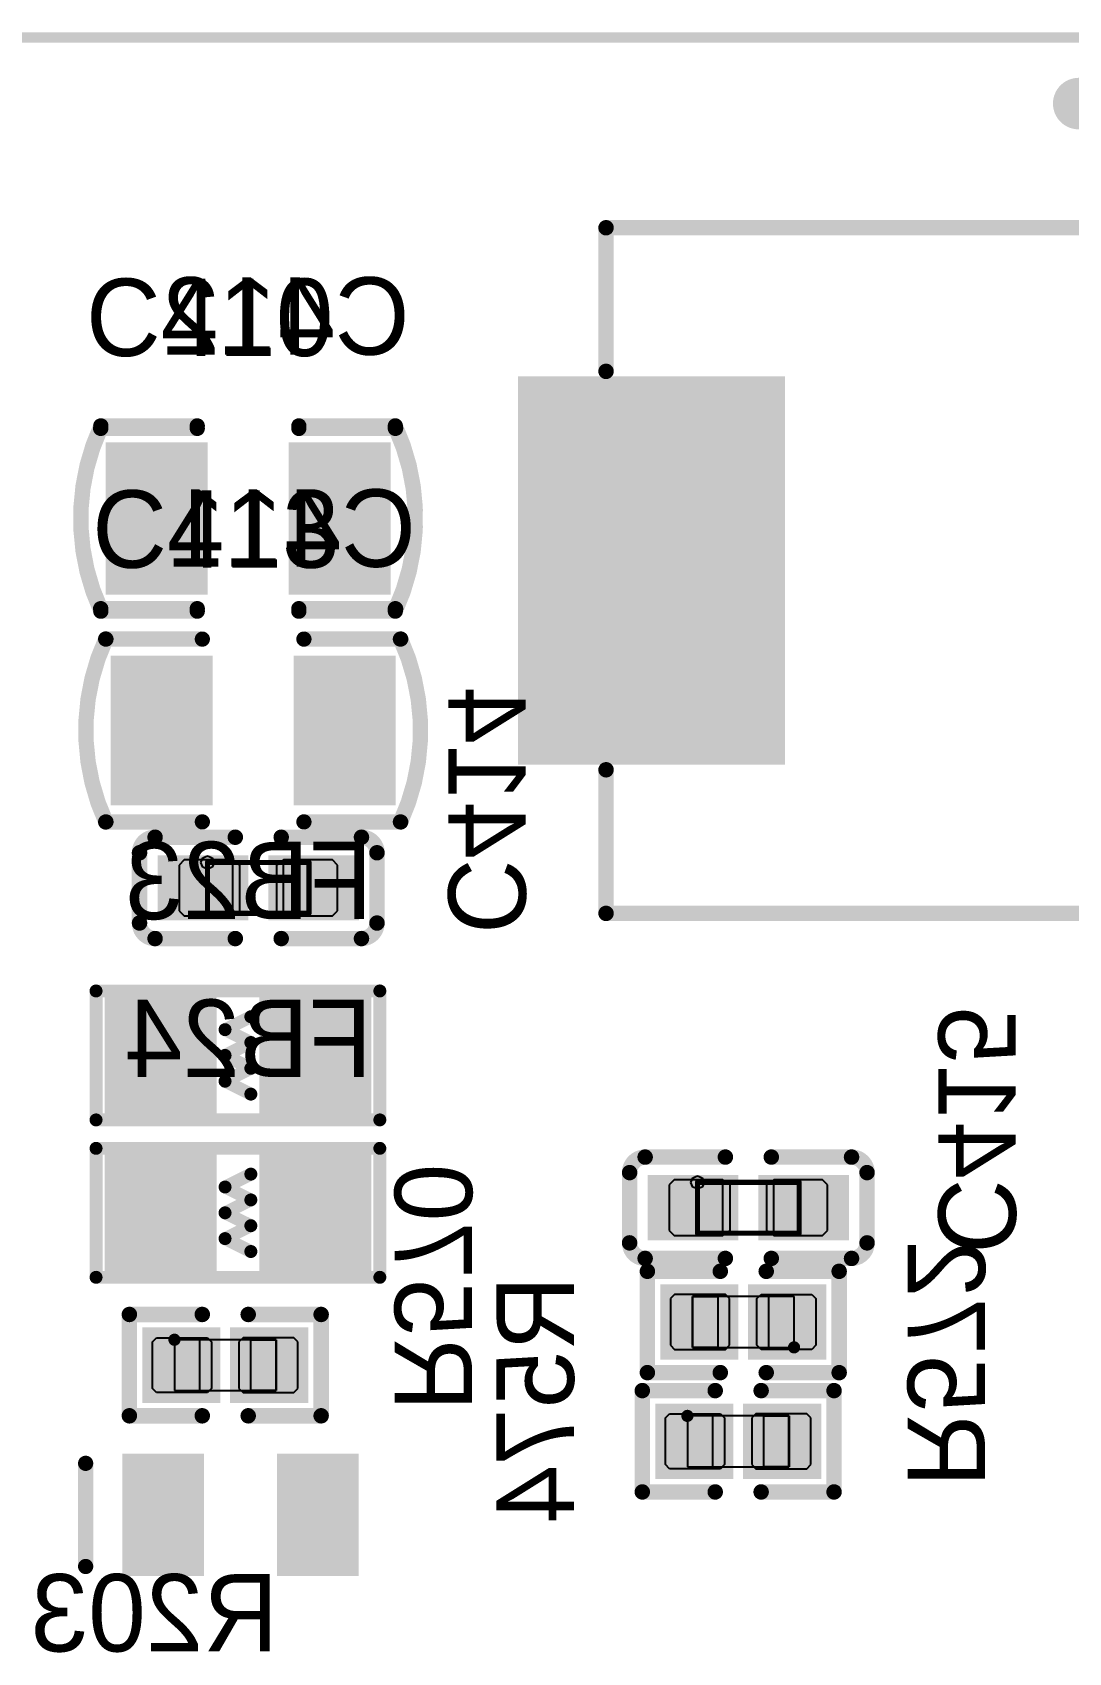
# Model space of a CAD drawing. Header units: millimetres. Extents: x 892 to 1144, y 1011 to 1123.
# Drawn here: x 994.28 to 1004.48, y 1106.37 to 1122.32 of the extents above; entities that cross this region are included whole.
import ezdxf

# ---------------------------------------------------------------- set-up
doc = ezdxf.new("R2010")
doc.units = ezdxf.units.MM
for name, color, linetype in [('BottomLayer', 5, 'Continuous'), ('BottomOverlay', 54, 'Continuous'), ('BottomPaste', 16, 'Continuous'), ('BottomSolder', 6, 'Continuous'), ('KeepOutLayer', 6, 'Continuous'), ('Mechanical15', 56, 'Continuous'), ('Mechanical4', 56, 'Continuous'), ('Mechanical5', 56, 'Continuous'), ('Mechanical6', 56, 'Continuous'), ('TopLayer', 1, 'Continuous'), ('TopOverlay', 2, 'Continuous'), ('TopPaste', 8, 'Continuous'), ('TopSolder', 216, 'Continuous')]:
    doc.layers.add(name, color=color, linetype=linetype)

msp = doc.modelspace()

# ---------------------------------------------------------------- linework, layer by layer
at = {"layer": 'BottomLayer'}
for points in [[(999.16, 1115.215), (1001.584, 1115.215), (999.16, 1118.835), (1001.584, 1118.835)], [(995.1, 1116.915), (995.9, 1116.915), (995.1, 1118.185), (995.9, 1118.185)], [(996.9, 1116.915), (997.7, 1116.915), (996.9, 1118.185), (997.7, 1118.185)], [(995.15, 1114.815), (995.95, 1114.815), (995.15, 1116.085), (995.95, 1116.085)], [(996.95, 1114.815), (997.75, 1114.815), (996.95, 1116.085), (997.75, 1116.085)], [(995.56, 1113.63), (996.35, 1113.63), (995.56, 1114.17), (996.35, 1114.17)], [(996.65, 1113.63), (997.44, 1113.63), (996.65, 1114.17), (997.44, 1114.17)], [(995.987, 1111.742), (995.987, 1112.758), (995.089, 1111.742), (995.089, 1112.758)], [(997.511, 1111.742), (997.511, 1112.758), (996.613, 1111.742), (996.613, 1112.758)], [(995.987, 1110.192), (995.987, 1111.208), (995.089, 1110.192), (995.089, 1111.208)], [(997.511, 1110.192), (997.511, 1111.208), (996.613, 1110.192), (996.613, 1111.208)], [(1000.385, 1110.48), (1001.175, 1110.48), (1000.385, 1111.02), (1001.175, 1111.02)], [(1001.475, 1110.48), (1002.265, 1110.48), (1001.475, 1111.02), (1002.265, 1111.02)], [(1001.125, 1109.895), (1000.559, 1109.895), (1001.125, 1109.355), (1000.559, 1109.355)], [(1001.991, 1109.895), (1001.425, 1109.895), (1001.991, 1109.355), (1001.425, 1109.355)], [(995.459, 1108.93), (996.025, 1108.93), (995.459, 1109.47), (996.025, 1109.47)], [(996.325, 1108.93), (996.891, 1108.93), (996.325, 1109.47), (996.891, 1109.47)], [(1000.509, 1108.18), (1001.075, 1108.18), (1000.509, 1108.72), (1001.075, 1108.72)], [(1001.375, 1108.18), (1001.941, 1108.18), (1001.375, 1108.72), (1001.941, 1108.72)], [(995.863, 1108.225), (995.263, 1108.225), (995.863, 1107.225), (995.263, 1107.225)], [(997.387, 1108.225), (996.787, 1108.225), (997.387, 1107.225), (996.787, 1107.225)]]:
    msp.add_solid(points, dxfattribs=at)
at = {"layer": 'BottomOverlay'}
for points, const_width in [([(999.924, 1118.987), (999.924, 1120.401)], 0.152), ([(999.924, 1120.401), (1007.076, 1120.401)], 0.152), ([(994.95, 1118.45), (995.9, 1118.45)], 0.15), ([(996.9, 1118.45), (997.85, 1118.45)], 0.15), ([(994.95, 1116.65), (995.9, 1116.65)], 0.15), ([(996.9, 1116.65), (997.85, 1116.65)], 0.15), ([(995, 1116.35), (995.95, 1116.35)], 0.15), ([(996.95, 1116.35), (997.9, 1116.35)], 0.15), ([(999.924, 1113.649), (999.924, 1115.063)], 0.152), ([(995, 1114.55), (995.95, 1114.55)], 0.15), ([(996.95, 1114.55), (997.9, 1114.55)], 0.15), ([(995.484, 1114.399), (996.274, 1114.399)], 0.152), ([(996.726, 1114.399), (997.516, 1114.399)], 0.152), ([(995.331, 1113.554), (995.331, 1114.246)], 0.152), ([(997.669, 1113.554), (997.669, 1114.246)], 0.152), ([(999.924, 1113.649), (1007.076, 1113.649)], 0.152), ([(995.484, 1113.401), (996.274, 1113.401)], 0.152), ([(996.726, 1113.401), (997.516, 1113.401)], 0.152), ([(994.903, 1112.885), (997.697, 1112.885)], 0.127), ([(994.903, 1111.615), (994.903, 1112.885)], 0.127), ([(997.697, 1111.615), (997.697, 1112.885)], 0.127), ([(996.173, 1112.504), (996.427, 1112.631)], 0.127), ([(996.173, 1112.504), (996.427, 1112.377)], 0.127), ([(996.173, 1112.25), (996.427, 1112.377)], 0.127), ([(996.173, 1112.25), (996.427, 1112.123)], 0.127), ([(996.173, 1111.996), (996.427, 1112.123)], 0.127), ([(996.173, 1111.996), (996.427, 1111.869)], 0.127), ([(994.903, 1111.615), (997.697, 1111.615)], 0.127), ([(994.903, 1111.335), (997.697, 1111.335)], 0.127), ([(994.903, 1110.065), (994.903, 1111.335)], 0.127), ([(997.697, 1110.065), (997.697, 1111.335)], 0.127), ([(1000.309, 1111.249), (1001.099, 1111.249)], 0.152), ([(1001.551, 1111.249), (1002.341, 1111.249)], 0.152), ([(996.173, 1110.954), (996.427, 1111.081)], 0.127), ([(996.173, 1110.954), (996.427, 1110.827)], 0.127), ([(1000.156, 1110.404), (1000.156, 1111.096)], 0.152), ([(1002.494, 1110.404), (1002.494, 1111.096)], 0.152), ([(996.173, 1110.7), (996.427, 1110.827)], 0.127), ([(996.173, 1110.7), (996.427, 1110.573)], 0.127), ([(996.173, 1110.446), (996.427, 1110.573)], 0.127), ([(996.173, 1110.446), (996.427, 1110.319)], 0.127), ([(1000.309, 1110.251), (1001.099, 1110.251)], 0.152), ([(1001.551, 1110.251), (1002.341, 1110.251)], 0.152), ([(994.903, 1110.065), (997.697, 1110.065)], 0.127), ([(1000.331, 1109.126), (1000.331, 1110.124)], 0.152), ([(1000.331, 1110.124), (1001.049, 1110.124)], 0.152), ([(1001.501, 1110.124), (1002.219, 1110.124)], 0.152), ([(1002.219, 1109.126), (1002.219, 1110.124)], 0.152), ([(995.231, 1109.699), (995.949, 1109.699)], 0.152), ([(995.231, 1108.701), (995.231, 1109.699)], 0.152), ([(996.401, 1109.699), (997.119, 1109.699)], 0.152), ([(997.119, 1108.701), (997.119, 1109.699)], 0.152), ([(1000.331, 1109.126), (1001.049, 1109.126)], 0.152), ([(1001.501, 1109.126), (1002.219, 1109.126)], 0.152), ([(1000.281, 1108.949), (1000.999, 1108.949)], 0.152), ([(1000.281, 1107.951), (1000.281, 1108.949)], 0.152), ([(1001.451, 1108.949), (1002.169, 1108.949)], 0.152), ([(1002.169, 1107.951), (1002.169, 1108.949)], 0.152), ([(995.231, 1108.701), (995.949, 1108.701)], 0.152), ([(996.401, 1108.701), (997.119, 1108.701)], 0.152), ([(994.801, 1107.217), (994.801, 1108.233)], 0.15), ([(1000.281, 1107.951), (1000.999, 1107.951)], 0.152), ([(1001.451, 1107.951), (1002.169, 1107.951)], 0.152)]:
    msp.add_lwpolyline(points, dxfattribs=dict(at, const_width=const_width))
for points, const_width in [([(999.886, 1120.401, 1), (999.962, 1120.401, 1)], 0.0762), ([(999.886, 1120.401, 1), (999.962, 1120.401, 1)], 0.0762), ([(999.886, 1118.987, 1), (999.962, 1118.987, 1)], 0.0762), ([(994.912, 1118.45, 1), (994.987, 1118.45, 1)], 0.075), ([(994.913, 1118.45, 1), (994.988, 1118.45, 1)], 0.075), ([(995.862, 1118.45, 1), (995.937, 1118.45, 1)], 0.075), ([(996.862, 1118.45, 1), (996.937, 1118.45, 1)], 0.075), ([(997.812, 1118.45, 1), (997.887, 1118.45, 1)], 0.075), ([(997.812, 1118.45, 1), (997.887, 1118.45, 1)], 0.075), ([(994.91, 1116.649, 1), (994.985, 1116.649, 1)], 0.075), ([(994.912, 1116.65, 1), (994.987, 1116.65, 1)], 0.075), ([(995.862, 1116.65, 1), (995.937, 1116.65, 1)], 0.075), ([(996.862, 1116.65, 1), (996.937, 1116.65, 1)], 0.075), ([(997.812, 1116.65, 1), (997.887, 1116.65, 1)], 0.075), ([(997.815, 1116.649, 1), (997.89, 1116.649, 1)], 0.075), ([(994.962, 1116.35, 1), (995.037, 1116.35, 1)], 0.075), ([(994.963, 1116.35, 1), (995.038, 1116.35, 1)], 0.075), ([(995.912, 1116.35, 1), (995.987, 1116.35, 1)], 0.075), ([(996.912, 1116.35, 1), (996.987, 1116.35, 1)], 0.075), ([(997.862, 1116.35, 1), (997.937, 1116.35, 1)], 0.075), ([(997.862, 1116.35, 1), (997.937, 1116.35, 1)], 0.075), ([(999.886, 1115.063, 1), (999.962, 1115.063, 1)], 0.0762), ([(994.96, 1114.549, 1), (995.035, 1114.549, 1)], 0.075), ([(994.962, 1114.55, 1), (995.037, 1114.55, 1)], 0.075), ([(995.912, 1114.55, 1), (995.987, 1114.55, 1)], 0.075), ([(996.912, 1114.55, 1), (996.987, 1114.55, 1)], 0.075), ([(997.862, 1114.55, 1), (997.937, 1114.55, 1)], 0.075), ([(997.865, 1114.549, 1), (997.94, 1114.549, 1)], 0.075), ([(995.446, 1114.399, 1), (995.522, 1114.399, 1)], 0.0762), ([(995.446, 1114.399, 1), (995.522, 1114.399, 1)], 0.0762), ([(996.236, 1114.399, 1), (996.312, 1114.399, 1)], 0.0762), ([(996.688, 1114.399, 1), (996.764, 1114.399, 1)], 0.0762), ([(997.478, 1114.399, 1), (997.554, 1114.399, 1)], 0.0762), ([(997.478, 1114.399, 1), (997.554, 1114.399, 1)], 0.0762), ([(995.293, 1114.246, 1), (995.369, 1114.246, 1)], 0.0762), ([(995.293, 1114.246, 1), (995.369, 1114.246, 1)], 0.0762), ([(997.631, 1114.246, 1), (997.707, 1114.246, 1)], 0.0762), ([(997.631, 1114.246, 1), (997.707, 1114.246, 1)], 0.0762), ([(995.293, 1113.554, 1), (995.369, 1113.554, 1)], 0.0762), ([(995.293, 1113.554, 1), (995.369, 1113.554, 1)], 0.0762), ([(997.631, 1113.554, 1), (997.707, 1113.554, 1)], 0.0762), ([(997.631, 1113.554, 1), (997.707, 1113.554, 1)], 0.0762), ([(999.886, 1113.649, 1), (999.962, 1113.649, 1)], 0.0762), ([(999.886, 1113.649, 1), (999.962, 1113.649, 1)], 0.0762), ([(995.446, 1113.401, 1), (995.522, 1113.401, 1)], 0.0762), ([(995.446, 1113.401, 1), (995.522, 1113.401, 1)], 0.0762), ([(996.236, 1113.401, 1), (996.312, 1113.401, 1)], 0.0762), ([(996.688, 1113.401, 1), (996.764, 1113.401, 1)], 0.0762), ([(997.478, 1113.401, 1), (997.554, 1113.401, 1)], 0.0762), ([(997.478, 1113.401, 1), (997.554, 1113.401, 1)], 0.0762), ([(994.871, 1112.885, 1), (994.935, 1112.885, 1)], 0.0635), ([(994.871, 1112.885, 1), (994.935, 1112.885, 1)], 0.0635), ([(997.665, 1112.885, 1), (997.729, 1112.885, 1)], 0.0635), ([(997.665, 1112.885, 1), (997.729, 1112.885, 1)], 0.0635), ([(996.395, 1112.631, 1), (996.459, 1112.631, 1)], 0.0635), ([(996.141, 1112.504, 1), (996.205, 1112.504, 1)], 0.0635), ([(996.141, 1112.504, 1), (996.205, 1112.504, 1)], 0.0635), ([(996.141, 1112.25, 1), (996.205, 1112.25, 1)], 0.0635), ([(996.141, 1112.25, 1), (996.205, 1112.25, 1)], 0.0635), ([(996.395, 1112.377, 1), (996.459, 1112.377, 1)], 0.0635), ([(996.395, 1112.377, 1), (996.459, 1112.377, 1)], 0.0635), ([(996.395, 1112.123, 1), (996.459, 1112.123, 1)], 0.0635), ([(996.395, 1112.123, 1), (996.459, 1112.123, 1)], 0.0635), ([(996.141, 1111.996, 1), (996.205, 1111.996, 1)], 0.0635), ([(996.141, 1111.996, 1), (996.205, 1111.996, 1)], 0.0635), ([(996.395, 1111.869, 1), (996.459, 1111.869, 1)], 0.0635), ([(994.871, 1111.615, 1), (994.935, 1111.615, 1)], 0.0635), ([(994.871, 1111.615, 1), (994.935, 1111.615, 1)], 0.0635), ([(997.665, 1111.615, 1), (997.729, 1111.615, 1)], 0.0635), ([(997.665, 1111.615, 1), (997.729, 1111.615, 1)], 0.0635), ([(994.871, 1111.335, 1), (994.935, 1111.335, 1)], 0.0635), ([(994.871, 1111.335, 1), (994.935, 1111.335, 1)], 0.0635), ([(997.665, 1111.335, 1), (997.729, 1111.335, 1)], 0.0635), ([(997.665, 1111.335, 1), (997.729, 1111.335, 1)], 0.0635), ([(1000.271, 1111.249, 1), (1000.347, 1111.249, 1)], 0.0762), ([(1000.271, 1111.249, 1), (1000.347, 1111.249, 1)], 0.0762), ([(1001.061, 1111.249, 1), (1001.137, 1111.249, 1)], 0.0762), ([(1001.513, 1111.249, 1), (1001.589, 1111.249, 1)], 0.0762), ([(1002.303, 1111.249, 1), (1002.379, 1111.249, 1)], 0.0762), ([(1002.303, 1111.249, 1), (1002.379, 1111.249, 1)], 0.0762), ([(996.141, 1110.954, 1), (996.205, 1110.954, 1)], 0.0635), ([(996.141, 1110.954, 1), (996.205, 1110.954, 1)], 0.0635), ([(996.395, 1111.081, 1), (996.459, 1111.081, 1)], 0.0635), ([(1000.118, 1111.096, 1), (1000.194, 1111.096, 1)], 0.0762), ([(1000.118, 1111.096, 1), (1000.194, 1111.096, 1)], 0.0762), ([(1002.456, 1111.096, 1), (1002.532, 1111.096, 1)], 0.0762), ([(1002.456, 1111.096, 1), (1002.532, 1111.096, 1)], 0.0762), ([(996.395, 1110.827, 1), (996.459, 1110.827, 1)], 0.0635), ([(996.395, 1110.827, 1), (996.459, 1110.827, 1)], 0.0635), ([(996.141, 1110.7, 1), (996.205, 1110.7, 1)], 0.0635), ([(996.141, 1110.7, 1), (996.205, 1110.7, 1)], 0.0635), ([(996.395, 1110.573, 1), (996.459, 1110.573, 1)], 0.0635), ([(996.395, 1110.573, 1), (996.459, 1110.573, 1)], 0.0635), ([(996.141, 1110.446, 1), (996.205, 1110.446, 1)], 0.0635), ([(996.141, 1110.446, 1), (996.205, 1110.446, 1)], 0.0635), ([(996.395, 1110.319, 1), (996.459, 1110.319, 1)], 0.0635), ([(1000.118, 1110.404, 1), (1000.194, 1110.404, 1)], 0.0762), ([(1000.118, 1110.404, 1), (1000.194, 1110.404, 1)], 0.0762), ([(1002.456, 1110.404, 1), (1002.532, 1110.404, 1)], 0.0762), ([(1002.456, 1110.404, 1), (1002.532, 1110.404, 1)], 0.0762), ([(1000.271, 1110.251, 1), (1000.347, 1110.251, 1)], 0.0762), ([(1000.271, 1110.251, 1), (1000.347, 1110.251, 1)], 0.0762), ([(1001.061, 1110.251, 1), (1001.137, 1110.251, 1)], 0.0762), ([(1001.513, 1110.251, 1), (1001.589, 1110.251, 1)], 0.0762), ([(1002.303, 1110.251, 1), (1002.379, 1110.251, 1)], 0.0762), ([(1002.303, 1110.251, 1), (1002.379, 1110.251, 1)], 0.0762), ([(994.871, 1110.065, 1), (994.935, 1110.065, 1)], 0.0635), ([(994.871, 1110.065, 1), (994.935, 1110.065, 1)], 0.0635), ([(997.665, 1110.065, 1), (997.729, 1110.065, 1)], 0.0635), ([(997.665, 1110.065, 1), (997.729, 1110.065, 1)], 0.0635), ([(1000.293, 1110.124, 1), (1000.369, 1110.124, 1)], 0.0762), ([(1000.293, 1110.124, 1), (1000.369, 1110.124, 1)], 0.0762), ([(1001.011, 1110.124, 1), (1001.087, 1110.124, 1)], 0.0762), ([(1001.463, 1110.124, 1), (1001.539, 1110.124, 1)], 0.0762), ([(1002.181, 1110.124, 1), (1002.257, 1110.124, 1)], 0.0762), ([(1002.181, 1110.124, 1), (1002.257, 1110.124, 1)], 0.0762), ([(995.193, 1109.699, 1), (995.269, 1109.699, 1)], 0.0762), ([(995.193, 1109.699, 1), (995.269, 1109.699, 1)], 0.0762), ([(995.911, 1109.699, 1), (995.987, 1109.699, 1)], 0.0762), ([(996.363, 1109.699, 1), (996.439, 1109.699, 1)], 0.0762), ([(997.081, 1109.699, 1), (997.157, 1109.699, 1)], 0.0762), ([(997.081, 1109.699, 1), (997.157, 1109.699, 1)], 0.0762), ([(1000.293, 1109.126, 1), (1000.369, 1109.126, 1)], 0.0762), ([(1000.293, 1109.126, 1), (1000.369, 1109.126, 1)], 0.0762), ([(1001.011, 1109.126, 1), (1001.087, 1109.126, 1)], 0.0762), ([(1001.463, 1109.126, 1), (1001.539, 1109.126, 1)], 0.0762), ([(1002.181, 1109.126, 1), (1002.257, 1109.126, 1)], 0.0762), ([(1002.181, 1109.126, 1), (1002.257, 1109.126, 1)], 0.0762), ([(1000.243, 1108.949, 1), (1000.319, 1108.949, 1)], 0.0762), ([(1000.243, 1108.949, 1), (1000.319, 1108.949, 1)], 0.0762), ([(1000.961, 1108.949, 1), (1001.037, 1108.949, 1)], 0.0762), ([(1001.413, 1108.949, 1), (1001.489, 1108.949, 1)], 0.0762), ([(1002.131, 1108.949, 1), (1002.207, 1108.949, 1)], 0.0762), ([(1002.131, 1108.949, 1), (1002.207, 1108.949, 1)], 0.0762), ([(995.193, 1108.701, 1), (995.269, 1108.701, 1)], 0.0762), ([(995.193, 1108.701, 1), (995.269, 1108.701, 1)], 0.0762), ([(995.911, 1108.701, 1), (995.987, 1108.701, 1)], 0.0762), ([(996.363, 1108.701, 1), (996.439, 1108.701, 1)], 0.0762), ([(997.081, 1108.701, 1), (997.157, 1108.701, 1)], 0.0762), ([(997.081, 1108.701, 1), (997.157, 1108.701, 1)], 0.0762), ([(994.763, 1108.233, 1), (994.838, 1108.233, 1)], 0.075), ([(1000.243, 1107.951, 1), (1000.319, 1107.951, 1)], 0.0762), ([(1000.243, 1107.951, 1), (1000.319, 1107.951, 1)], 0.0762), ([(1000.961, 1107.951, 1), (1001.037, 1107.951, 1)], 0.0762), ([(1001.413, 1107.951, 1), (1001.489, 1107.951, 1)], 0.0762), ([(1002.131, 1107.951, 1), (1002.207, 1107.951, 1)], 0.0762), ([(1002.131, 1107.951, 1), (1002.207, 1107.951, 1)], 0.0762), ([(994.763, 1107.217, 1), (994.838, 1107.217, 1)], 0.075)]:
    msp.add_lwpolyline(points, format="xyb", close=True, dxfattribs=dict(at, const_width=const_width))
for points, const_width in [([(994.948, 1116.649, -0.21896), (994.951, 1118.45)], 0.15), ([(997.849, 1118.45, -0.21896), (997.852, 1116.649)], 0.15), ([(994.998, 1114.549, -0.21896), (995.001, 1116.35)], 0.15), ([(997.899, 1116.35, -0.21896), (997.902, 1114.549)], 0.15), ([(995.331, 1114.246, -0.414214), (995.484, 1114.399)], 0.152), ([(997.516, 1114.399, -0.414214), (997.669, 1114.246)], 0.152), ([(995.484, 1113.401, -0.414214), (995.331, 1113.554)], 0.152), ([(997.669, 1113.554, -0.414214), (997.516, 1113.401)], 0.152), ([(1000.156, 1111.096, -0.414214), (1000.309, 1111.249)], 0.152), ([(1002.341, 1111.249, -0.414214), (1002.494, 1111.096)], 0.152), ([(1000.309, 1110.251, -0.414214), (1000.156, 1110.404)], 0.152), ([(1002.494, 1110.404, -0.414214), (1002.341, 1110.251)], 0.152)]:
    msp.add_lwpolyline(points, format="xyb", dxfattribs=dict(at, const_width=const_width))
at = {"layer": 'BottomPaste'}
for p, q in [((995.77, 1114.175), (995.72, 1114.125)), ((995.72, 1114.125), (995.72, 1113.675)), ((996.25, 1114.175), (995.77, 1114.175)), ((996.32, 1114.125), (996.25, 1114.175)), ((996.32, 1113.675), (996.32, 1114.125)), ((996.75, 1114.175), (996.68, 1114.125)), ((996.68, 1114.125), (996.68, 1113.675)), ((997.23, 1114.175), (996.75, 1114.175)), ((997.28, 1114.125), (997.23, 1114.175)), ((997.28, 1113.675), (997.28, 1114.125)), ((995.72, 1113.675), (995.77, 1113.625)), ((995.77, 1113.625), (996.25, 1113.625)), ((996.25, 1113.625), (996.32, 1113.675)), ((996.68, 1113.675), (996.75, 1113.625)), ((996.75, 1113.625), (997.23, 1113.625)), ((997.23, 1113.625), (997.28, 1113.675)), ((1000.595, 1111.025), (1000.545, 1110.975)), ((1001.075, 1111.025), (1000.595, 1111.025)), ((1001.145, 1110.975), (1001.075, 1111.025)), ((1001.575, 1111.025), (1001.505, 1110.975)), ((1002.055, 1111.025), (1001.575, 1111.025)), ((1002.105, 1110.975), (1002.055, 1111.025)), ((1000.545, 1110.975), (1000.545, 1110.525)), ((1001.145, 1110.525), (1001.145, 1110.975)), ((1001.505, 1110.975), (1001.505, 1110.525)), ((1002.105, 1110.525), (1002.105, 1110.975)), ((1000.545, 1110.525), (1000.595, 1110.475)), ((1000.595, 1110.475), (1001.075, 1110.475)), ((1001.075, 1110.475), (1001.145, 1110.525)), ((1001.505, 1110.525), (1001.575, 1110.475)), ((1001.575, 1110.475), (1002.055, 1110.475)), ((1002.055, 1110.475), (1002.105, 1110.525)), ((1000.599, 1109.895), (1000.559, 1109.855)), ((1000.559, 1109.855), (1000.559, 1109.395)), ((1001.1, 1109.895), (1000.599, 1109.895)), ((1001.14, 1109.855), (1001.1, 1109.895)), ((1001.14, 1109.395), (1001.14, 1109.855)), ((1001.41, 1109.855), (1001.45, 1109.895)), ((1001.41, 1109.395), (1001.41, 1109.855)), ((1001.45, 1109.895), (1001.951, 1109.895)), ((1001.951, 1109.895), (1001.991, 1109.855)), ((1001.991, 1109.855), (1001.991, 1109.395)), ((995.459, 1109.43), (995.499, 1109.47)), ((995.459, 1108.97), (995.459, 1109.43)), ((995.499, 1109.47), (996, 1109.47)), ((996, 1109.47), (996.04, 1109.43)), ((996.04, 1109.43), (996.04, 1108.97)), ((996.35, 1109.47), (996.31, 1109.43)), ((996.31, 1109.43), (996.31, 1108.97)), ((996.851, 1109.47), (996.35, 1109.47)), ((996.891, 1109.43), (996.851, 1109.47)), ((996.891, 1108.97), (996.891, 1109.43)), ((1000.559, 1109.395), (1000.599, 1109.355)), ((1000.599, 1109.355), (1001.1, 1109.355)), ((1001.1, 1109.355), (1001.14, 1109.395)), ((1001.45, 1109.355), (1001.41, 1109.395)), ((1001.951, 1109.355), (1001.45, 1109.355)), ((1001.991, 1109.395), (1001.951, 1109.355)), ((995.499, 1108.93), (995.459, 1108.97)), ((996.04, 1108.97), (996, 1108.93)), ((996.31, 1108.97), (996.35, 1108.93)), ((996.851, 1108.93), (996.891, 1108.97)), ((996, 1108.93), (995.499, 1108.93)), ((996.35, 1108.93), (996.851, 1108.93)), ((1000.509, 1108.68), (1000.549, 1108.72)), ((1000.509, 1108.22), (1000.509, 1108.68)), ((1000.549, 1108.72), (1001.05, 1108.72)), ((1001.05, 1108.72), (1001.09, 1108.68)), ((1001.09, 1108.68), (1001.09, 1108.22)), ((1001.4, 1108.72), (1001.36, 1108.68)), ((1001.36, 1108.68), (1001.36, 1108.22)), ((1001.901, 1108.72), (1001.4, 1108.72)), ((1001.941, 1108.68), (1001.901, 1108.72)), ((1001.941, 1108.22), (1001.941, 1108.68)), ((1000.549, 1108.18), (1000.509, 1108.22)), ((1001.05, 1108.18), (1000.549, 1108.18)), ((1001.09, 1108.22), (1001.05, 1108.18)), ((1001.36, 1108.22), (1001.4, 1108.18)), ((1001.4, 1108.18), (1001.901, 1108.18)), ((1001.901, 1108.18), (1001.941, 1108.22))]:
    msp.add_line(p, q, dxfattribs=at)
for points in [[(999.16, 1115.215), (1001.584, 1115.215), (999.16, 1118.835), (1001.584, 1118.835)], [(995.1, 1116.915), (995.9, 1116.915), (995.1, 1118.185), (995.9, 1118.185)], [(996.9, 1116.915), (997.7, 1116.915), (996.9, 1118.185), (997.7, 1118.185)], [(995.15, 1114.815), (995.95, 1114.815), (995.15, 1116.085), (995.95, 1116.085)], [(996.95, 1114.815), (997.75, 1114.815), (996.95, 1116.085), (997.75, 1116.085)], [(995.56, 1113.63), (996.35, 1113.63), (995.56, 1114.17), (996.35, 1114.17)], [(996.65, 1113.63), (997.44, 1113.63), (996.65, 1114.17), (997.44, 1114.17)], [(995.987, 1111.742), (995.987, 1112.758), (995.089, 1111.742), (995.089, 1112.758)], [(997.511, 1111.742), (997.511, 1112.758), (996.613, 1111.742), (996.613, 1112.758)], [(995.987, 1110.192), (995.987, 1111.208), (995.089, 1110.192), (995.089, 1111.208)], [(997.511, 1110.192), (997.511, 1111.208), (996.613, 1110.192), (996.613, 1111.208)], [(1000.385, 1110.48), (1001.175, 1110.48), (1000.385, 1111.02), (1001.175, 1111.02)], [(1001.475, 1110.48), (1002.265, 1110.48), (1001.475, 1111.02), (1002.265, 1111.02)], [(1001.125, 1109.895), (1000.559, 1109.895), (1001.125, 1109.355), (1000.559, 1109.355)], [(1001.991, 1109.895), (1001.425, 1109.895), (1001.991, 1109.355), (1001.425, 1109.355)], [(995.459, 1108.93), (996.025, 1108.93), (995.459, 1109.47), (996.025, 1109.47)], [(996.325, 1108.93), (996.891, 1108.93), (996.325, 1109.47), (996.891, 1109.47)], [(1000.509, 1108.18), (1001.075, 1108.18), (1000.509, 1108.72), (1001.075, 1108.72)], [(1001.375, 1108.18), (1001.941, 1108.18), (1001.375, 1108.72), (1001.941, 1108.72)], [(995.863, 1108.225), (995.263, 1108.225), (995.863, 1107.225), (995.263, 1107.225)], [(997.387, 1108.225), (996.787, 1108.225), (997.387, 1107.225), (996.787, 1107.225)]]:
    msp.add_solid(points, dxfattribs=at)
at = {"layer": 'BottomSolder'}
for points in [[(999.058, 1115.113), (1001.686, 1115.113), (999.058, 1118.937), (1001.686, 1118.937)], [(994.998, 1116.813), (996.002, 1116.813), (994.998, 1118.287), (996.002, 1118.287)], [(996.798, 1116.813), (997.802, 1116.813), (996.798, 1118.287), (997.802, 1118.287)], [(995.048, 1114.713), (996.052, 1114.713), (995.048, 1116.187), (996.052, 1116.187)], [(996.848, 1114.713), (997.852, 1114.713), (996.848, 1116.187), (997.852, 1116.187)], [(995.509, 1113.579), (996.401, 1113.579), (995.509, 1114.221), (996.401, 1114.221)], [(996.599, 1113.579), (997.491, 1113.579), (996.599, 1114.221), (997.491, 1114.221)], [(996.089, 1111.64), (996.089, 1112.86), (994.987, 1111.64), (994.987, 1112.86)], [(997.613, 1111.64), (997.613, 1112.86), (996.511, 1111.64), (996.511, 1112.86)], [(996.089, 1110.09), (996.089, 1111.31), (994.987, 1110.09), (994.987, 1111.31)], [(997.613, 1110.09), (997.613, 1111.31), (996.511, 1110.09), (996.511, 1111.31)], [(1000.334, 1110.429), (1001.226, 1110.429), (1000.334, 1111.071), (1001.226, 1111.071)], [(1001.424, 1110.429), (1002.316, 1110.429), (1001.424, 1111.071), (1002.316, 1111.071)], [(1001.227, 1109.997), (1000.458, 1109.997), (1001.227, 1109.253), (1000.458, 1109.253)], [(1002.092, 1109.997), (1001.323, 1109.997), (1002.092, 1109.253), (1001.323, 1109.253)], [(995.358, 1108.828), (996.127, 1108.828), (995.358, 1109.572), (996.127, 1109.572)], [(996.223, 1108.828), (996.992, 1108.828), (996.223, 1109.572), (996.992, 1109.572)], [(1000.408, 1108.078), (1001.177, 1108.078), (1000.408, 1108.822), (1001.177, 1108.822)], [(1001.273, 1108.078), (1002.042, 1108.078), (1001.273, 1108.822), (1002.042, 1108.822)], [(995.965, 1108.327), (995.161, 1108.327), (995.965, 1107.123), (995.161, 1107.123)], [(997.489, 1108.327), (996.685, 1108.327), (997.489, 1107.123), (996.685, 1107.123)]]:
    msp.add_solid(points, dxfattribs=at)
at = {"layer": 'KeepOutLayer', "const_width": 0.1}
msp.add_lwpolyline([(891.925, 1122.275), (1123.925, 1122.275)], dxfattribs=at)
at = {"layer": 'Mechanical15'}
for p, q in [((995.954, 1114.196), (996, 1114.215)), ((996, 1114.215), (996.046, 1114.196)), ((995.935, 1114.15), (995.954, 1114.196)), ((995.954, 1114.104), (995.935, 1114.15)), ((995.935, 1114.15), (995.935, 1114.15)), ((996, 1114.085), (995.954, 1114.104)), ((996.25, 1114.15), (996, 1114.15)), ((996, 1114.15), (996, 1113.65)), ((996.046, 1114.104), (996, 1114.085)), ((996.046, 1114.196), (996.065, 1114.15)), ((996.065, 1114.15), (996.046, 1114.104)), ((996.065, 1114.15), (996.065, 1114.15)), ((996.25, 1113.65), (996.25, 1114.15)), ((996.75, 1114.15), (997, 1114.15)), ((996.75, 1113.65), (996.75, 1114.15)), ((997, 1114.15), (997, 1113.65)), ((996, 1113.65), (996.25, 1113.65)), ((997, 1113.65), (996.75, 1113.65)), ((1000.76, 1111), (1000.779, 1111.046)), ((1000.779, 1111.046), (1000.825, 1111.065)), ((1000.825, 1111.065), (1000.871, 1111.046)), ((1000.871, 1111.046), (1000.89, 1111)), ((1000.779, 1110.954), (1000.76, 1111)), ((1000.76, 1111), (1000.76, 1111)), ((1000.825, 1110.935), (1000.779, 1110.954)), ((1001.075, 1111), (1000.825, 1111)), ((1000.825, 1111), (1000.825, 1110.5)), ((1000.871, 1110.954), (1000.825, 1110.935)), ((1000.89, 1111), (1000.871, 1110.954)), ((1000.89, 1111), (1000.89, 1111)), ((1001.075, 1110.5), (1001.075, 1111)), ((1001.575, 1111), (1001.825, 1111)), ((1001.575, 1110.5), (1001.575, 1111)), ((1001.825, 1111), (1001.825, 1110.5)), ((1000.825, 1110.5), (1001.075, 1110.5)), ((1001.825, 1110.5), (1001.575, 1110.5))]:
    msp.add_line(p, q, dxfattribs=at)
at = {"layer": 'Mechanical15', "const_width": 0.0508}
for points in [[(996, 1114.15), (997, 1114.15)], [(996, 1113.65), (996, 1114.15)], [(997, 1113.65), (997, 1114.15)], [(996, 1113.65), (997, 1113.65)], [(1000.825, 1111), (1001.825, 1111)], [(1000.825, 1110.5), (1000.825, 1111)], [(1001.825, 1110.5), (1001.825, 1111)], [(1000.825, 1110.5), (1001.825, 1110.5)]]:
    msp.add_lwpolyline(points, dxfattribs=at)
at = {"layer": 'Mechanical15', "const_width": 0.0254}
for points in [[(995.987, 1114.15, 1), (996.013, 1114.15, 1)], [(995.987, 1114.15, 1), (996.013, 1114.15, 1)], [(996.987, 1114.15, 1), (997.013, 1114.15, 1)], [(996.987, 1114.15, 1), (997.013, 1114.15, 1)], [(995.987, 1113.65, 1), (996.013, 1113.65, 1)], [(995.987, 1113.65, 1), (996.013, 1113.65, 1)], [(996.987, 1113.65, 1), (997.013, 1113.65, 1)], [(996.987, 1113.65, 1), (997.013, 1113.65, 1)], [(1000.812, 1111, 1), (1000.838, 1111, 1)], [(1000.812, 1111, 1), (1000.838, 1111, 1)], [(1001.812, 1111, 1), (1001.838, 1111, 1)], [(1001.812, 1111, 1), (1001.838, 1111, 1)], [(1000.812, 1110.5, 1), (1000.838, 1110.5, 1)], [(1000.812, 1110.5, 1), (1000.838, 1110.5, 1)], [(1001.812, 1110.5, 1), (1001.838, 1110.5, 1)], [(1001.812, 1110.5, 1), (1001.838, 1110.5, 1)]]:
    msp.add_lwpolyline(points, format="xyb", close=True, dxfattribs=at)
at = {"layer": 'Mechanical4'}
for p, q in [((1001.775, 1109.875), (1000.775, 1109.875)), ((1000.775, 1109.875), (1000.775, 1109.375)), ((1001.775, 1109.375), (1001.775, 1109.875)), ((996.675, 1109.45), (995.675, 1109.45)), ((995.675, 1109.45), (995.675, 1108.95)), ((996.675, 1108.95), (996.675, 1109.45)), ((1000.775, 1109.375), (1001.775, 1109.375)), ((995.675, 1108.95), (996.675, 1108.95)), ((1001.725, 1108.7), (1000.725, 1108.7)), ((1000.725, 1108.7), (1000.725, 1108.2)), ((1001.725, 1108.2), (1001.725, 1108.7)), ((1000.725, 1108.2), (1001.725, 1108.2))]:
    msp.add_line(p, q, dxfattribs=at)
at = {"layer": 'Mechanical5'}
for p, q in [((1000.774, 1109.375), (1000.774, 1109.875)), ((1000.774, 1109.875), (1001.024, 1109.875)), ((1001.024, 1109.875), (1001.024, 1109.375)), ((1001.775, 1109.875), (1001.525, 1109.875)), ((1001.525, 1109.875), (1001.525, 1109.375)), ((1001.775, 1109.375), (1001.775, 1109.875)), ((995.925, 1109.45), (995.675, 1109.45)), ((995.675, 1109.45), (995.675, 1108.95)), ((995.925, 1108.95), (995.925, 1109.45)), ((996.426, 1109.45), (996.676, 1109.45)), ((996.426, 1108.95), (996.426, 1109.45)), ((996.676, 1109.45), (996.676, 1108.95)), ((1001.024, 1109.375), (1000.774, 1109.375)), ((1001.525, 1109.375), (1001.775, 1109.375)), ((995.675, 1108.95), (995.925, 1108.95)), ((996.676, 1108.95), (996.426, 1108.95)), ((1000.975, 1108.7), (1000.725, 1108.7)), ((1000.725, 1108.7), (1000.725, 1108.2)), ((1000.975, 1108.2), (1000.975, 1108.7)), ((1001.476, 1108.7), (1001.726, 1108.7)), ((1001.476, 1108.2), (1001.476, 1108.7)), ((1001.726, 1108.7), (1001.726, 1108.2)), ((1000.725, 1108.2), (1000.975, 1108.2)), ((1001.726, 1108.2), (1001.476, 1108.2))]:
    msp.add_line(p, q, dxfattribs=at)
at = {"layer": 'Mechanical6'}
for points, const_width in [([(995.705, 1109.45, 1), (995.645, 1109.45, 1)], 0.06), ([(995.63, 1109.45, 1), (995.66, 1109.45, 1)], 0.03), ([(995.69, 1109.45, 1), (995.72, 1109.45, 1)], 0.03), ([(1001.805, 1109.375, 1), (1001.745, 1109.375, 1)], 0.06), ([(1001.73, 1109.375, 1), (1001.76, 1109.375, 1)], 0.03), ([(1001.79, 1109.375, 1), (1001.82, 1109.375, 1)], 0.03), ([(1000.755, 1108.7, 1), (1000.695, 1108.7, 1)], 0.06), ([(1000.68, 1108.7, 1), (1000.71, 1108.7, 1)], 0.03), ([(1000.74, 1108.7, 1), (1000.77, 1108.7, 1)], 0.03)]:
    msp.add_lwpolyline(points, format="xyb", close=True, dxfattribs=dict(at, const_width=const_width))
at = {"layer": 'TopLayer'}
for points in [[(995.1, 1116.89), (995.9, 1116.89), (995.1, 1118.16), (995.9, 1118.16)], [(996.9, 1116.89), (997.7, 1116.89), (996.9, 1118.16), (997.7, 1118.16)], [(995.15, 1114.815), (995.95, 1114.815), (995.15, 1116.085), (995.95, 1116.085)], [(996.95, 1114.815), (997.75, 1114.815), (996.95, 1116.085), (997.75, 1116.085)]]:
    msp.add_solid(points, dxfattribs=at)
at = {"layer": 'TopOverlay'}
for points, const_width in [([(1004.705, 1121.624, 1), (1004.451, 1121.624, 1)], 0.254), ([(1004.388, 1121.624, 1), (1004.515, 1121.624, 1)], 0.127), ([(994.91, 1118.426, 1), (994.985, 1118.426, 1)], 0.075), ([(994.912, 1118.425, 1), (994.987, 1118.425, 1)], 0.075), ([(995.862, 1118.425, 1), (995.937, 1118.425, 1)], 0.075), ([(996.862, 1118.425, 1), (996.937, 1118.425, 1)], 0.075), ([(997.812, 1118.425, 1), (997.887, 1118.425, 1)], 0.075), ([(997.815, 1118.426, 1), (997.89, 1118.426, 1)], 0.075), ([(994.912, 1116.625, 1), (994.987, 1116.625, 1)], 0.075), ([(994.913, 1116.625, 1), (994.988, 1116.625, 1)], 0.075), ([(995.862, 1116.625, 1), (995.937, 1116.625, 1)], 0.075), ([(996.862, 1116.625, 1), (996.937, 1116.625, 1)], 0.075), ([(997.812, 1116.625, 1), (997.887, 1116.625, 1)], 0.075), ([(997.812, 1116.625, 1), (997.887, 1116.625, 1)], 0.075), ([(994.96, 1116.351, 1), (995.035, 1116.351, 1)], 0.075), ([(994.962, 1116.35, 1), (995.037, 1116.35, 1)], 0.075), ([(995.912, 1116.35, 1), (995.987, 1116.35, 1)], 0.075), ([(996.912, 1116.35, 1), (996.987, 1116.35, 1)], 0.075), ([(997.862, 1116.35, 1), (997.937, 1116.35, 1)], 0.075), ([(997.865, 1116.351, 1), (997.94, 1116.351, 1)], 0.075), ([(994.962, 1114.55, 1), (995.037, 1114.55, 1)], 0.075), ([(994.963, 1114.55, 1), (995.038, 1114.55, 1)], 0.075), ([(995.912, 1114.55, 1), (995.987, 1114.55, 1)], 0.075), ([(996.912, 1114.55, 1), (996.987, 1114.55, 1)], 0.075), ([(997.862, 1114.55, 1), (997.937, 1114.55, 1)], 0.075), ([(997.862, 1114.55, 1), (997.937, 1114.55, 1)], 0.075)]:
    msp.add_lwpolyline(points, format="xyb", close=True, dxfattribs=dict(at, const_width=const_width))
at = {"layer": 'TopOverlay', "const_width": 0.15}
for points in [[(994.951, 1116.625, -0.21896), (994.948, 1118.426)], [(997.852, 1118.426, -0.21896), (997.849, 1116.625)], [(995.001, 1114.55, -0.21896), (994.998, 1116.351)], [(997.902, 1116.351, -0.21896), (997.899, 1114.55)]]:
    msp.add_lwpolyline(points, format="xyb", dxfattribs=at)
for points in [[(994.95, 1118.425), (995.9, 1118.425)], [(996.9, 1118.425), (997.85, 1118.425)], [(994.95, 1116.625), (995.9, 1116.625)], [(996.9, 1116.625), (997.85, 1116.625)], [(995, 1116.35), (995.95, 1116.35)], [(996.95, 1116.35), (997.9, 1116.35)], [(995, 1114.55), (995.95, 1114.55)], [(996.95, 1114.55), (997.9, 1114.55)]]:
    msp.add_lwpolyline(points, dxfattribs=at)
at = {"layer": 'TopPaste'}
for points in [[(995.1, 1116.89), (995.9, 1116.89), (995.1, 1118.16), (995.9, 1118.16)], [(996.9, 1116.89), (997.7, 1116.89), (996.9, 1118.16), (997.7, 1118.16)], [(995.15, 1114.815), (995.95, 1114.815), (995.15, 1116.085), (995.95, 1116.085)], [(996.95, 1114.815), (997.75, 1114.815), (996.95, 1116.085), (997.75, 1116.085)]]:
    msp.add_solid(points, dxfattribs=at)
at = {"layer": 'TopSolder'}
for points in [[(994.998, 1116.788), (996.002, 1116.788), (994.998, 1118.262), (996.002, 1118.262)], [(996.798, 1116.788), (997.802, 1116.788), (996.798, 1118.262), (997.802, 1118.262)], [(995.048, 1114.713), (996.052, 1114.713), (995.048, 1116.187), (996.052, 1116.187)], [(996.848, 1114.713), (997.852, 1114.713), (996.848, 1116.187), (997.852, 1116.187)]]:
    msp.add_solid(points, dxfattribs=at)

# ---------------------------------------------------------------- texts
at = {"layer": 'BottomOverlay', "text_generation_flag": 2}
for s, p in [('C412', (997.991, 1119.151)), ('C411', (998.053, 1117.062)), ('FB23', (997.625, 1113.592)), ('FB24', (997.621, 1112.038)), ('R203', (996.695, 1106.38))]:
    msp.add_text(s, height=0.762, dxfattribs=at).set_placement(p)
for s, rotation, p in [('C414', 270, (998.371, 1113.447)), ('C415', 270, (1003.196, 1110.297)), ('R570', 270, (997.843, 1108.747)), ('R572', 270, (1002.893, 1107.997)), ('R574', 90, (999.607, 1110.078))]:
    msp.add_text(s, height=0.762, rotation=rotation, dxfattribs=at).set_placement(p)
at = {"layer": 'TopOverlay'}
for s, p in [('C410', (994.804, 1119.138)), ('C413', (994.865, 1117.053))]:
    msp.add_text(s, height=0.762, dxfattribs=at).set_placement(p)

doc.saveas('drawing.dxf')
